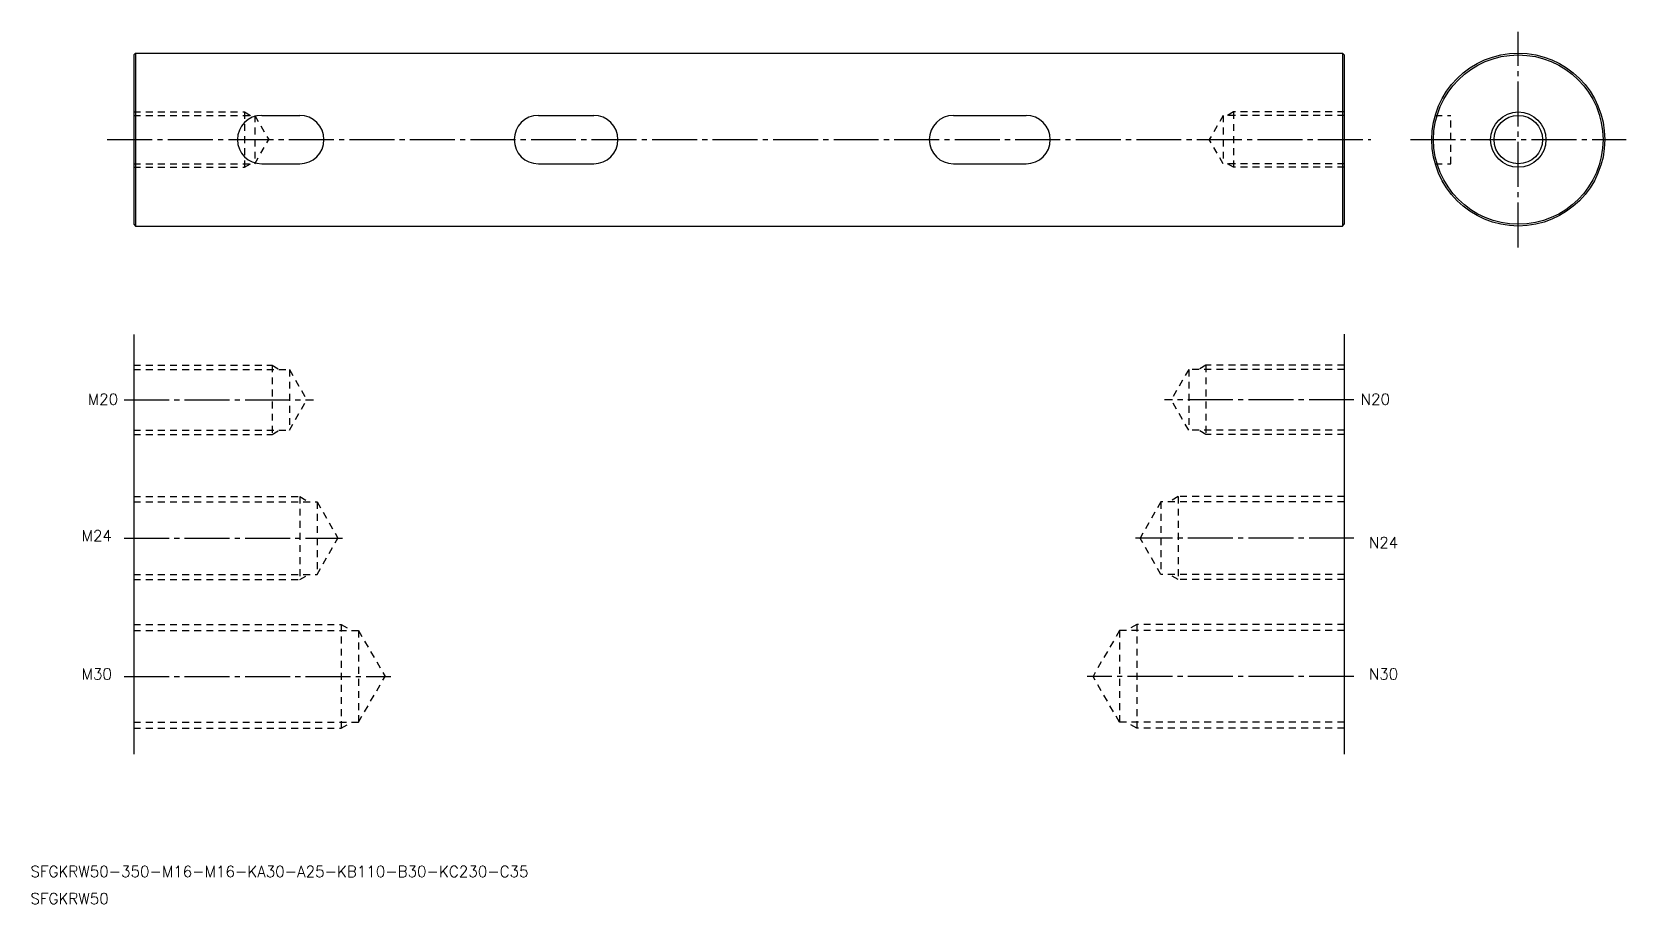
# Model space of a CAD drawing. Extents: x -28 to 433, y -42 to 210.
import ezdxf

# ---------------------------------------------------------------- set-up
doc = ezdxf.new("R2010")
doc.units = 0
doc.linetypes.add('CENTER', pattern=[17.5, 13, -1.5, 1.5, -1.5])
doc.linetypes.add('DASHED', pattern=[3.5, 2, -1.5])
doc.layers.get('0').update_dxf_attribs({"linetype": 'CONTINUOUS'})
doc.layers.add('CENTER', color=1, linetype='CENTER')
doc.styles.get("Standard").update_dxf_attribs({"font": 'txt.shx', "bigfont": '@extfont2.shx'})

msp = doc.modelspace()

# ---------------------------------------------------------------- linework, layer by layer
at = {"color": 7, "linetype": 'CONTINUOUS'}
for p, q in [((1.12, 203.41), (1.62, 203.91)), ((1.12, 203.41), (1.12, 154.41)), ((1.62, 203.91), (350.62, 203.91)), ((1.62, 203.91), (1.62, 153.91)), ((350.62, 203.91), (350.62, 153.91)), ((351.12, 203.41), (350.62, 203.91)), ((351.12, 203.41), (351.12, 154.41)), ((38.12, 185.91), (49.12, 185.91)), ((118.12, 185.91), (134.12, 185.91)), ((238.12, 185.91), (259.12, 185.91)), ((38.12, 171.91), (49.12, 171.91)), ((118.12, 171.91), (134.12, 171.91)), ((238.12, 171.91), (259.12, 171.91)), ((1.12, 154.41), (1.62, 153.91)), ((1.62, 153.91), (350.62, 153.91)), ((350.62, 153.91), (351.12, 154.41)), ((1.12, 122.52), (1.12, 1.08)), ((351.12, 122.61), (351.12, 1.08))]:
    msp.add_line(p, q, dxfattribs=at)
at = {"color": 3, "linetype": 'DASHED'}
for p, q in [((1.12, 186.91), (33.12, 186.91)), ((1.12, 185.91), (36.12, 185.91)), ((33.12, 186.91), (33.12, 170.91)), ((33.12, 186.91), (34.85, 185.91)), ((36.12, 185.91), (40.16, 178.91)), ((36.12, 185.91), (36.12, 171.91)), ((316.12, 185.91), (312.08, 178.91)), ((351.12, 185.91), (316.12, 185.91)), ((316.12, 185.91), (316.12, 171.91)), ((319.12, 186.91), (317.39, 185.91)), ((351.12, 186.91), (319.12, 186.91)), ((319.12, 186.91), (319.12, 170.91)), ((377.42, 185.91), (381.92, 185.91)), ((381.92, 171.91), (381.92, 185.91)), ((36.12, 171.91), (40.16, 178.91)), ((316.12, 171.91), (312.08, 178.91)), ((1.12, 171.91), (36.12, 171.91)), ((1.12, 170.91), (33.12, 170.91)), ((33.12, 170.91), (34.85, 171.91)), ((351.12, 171.91), (316.12, 171.91)), ((319.12, 170.91), (317.39, 171.91)), ((351.12, 170.91), (319.12, 170.91)), ((377.42, 171.91), (381.92, 171.91)), ((1.12, 113.61), (41.12, 113.61)), ((1.12, 112.36), (46.12, 112.36)), ((41.12, 113.61), (41.12, 93.61)), ((41.12, 113.61), (43.29, 112.36)), ((46.12, 112.36), (51.17, 103.61)), ((46.12, 112.36), (46.12, 94.86)), ((306.12, 112.36), (301.07, 103.61)), ((351.12, 112.36), (306.12, 112.36)), ((306.12, 112.36), (306.12, 94.86)), ((311.12, 113.61), (308.96, 112.36)), ((351.12, 113.61), (311.12, 113.61)), ((311.12, 113.61), (311.12, 93.61)), ((46.12, 94.86), (51.17, 103.61)), ((306.12, 94.86), (301.07, 103.61)), ((1.12, 94.86), (46.12, 94.86)), ((1.12, 93.61), (41.12, 93.61)), ((41.12, 93.61), (43.29, 94.86)), ((351.12, 94.86), (306.12, 94.86)), ((311.12, 93.61), (308.96, 94.86)), ((351.12, 93.61), (311.12, 93.61)), ((1.12, 75.61), (49.12, 75.61)), ((1.12, 74.11), (54.12, 74.11)), ((49.12, 75.61), (49.12, 51.61)), ((49.12, 75.61), (51.72, 74.11)), ((54.12, 74.11), (54.12, 53.11)), ((54.12, 74.11), (60.18, 63.61)), ((298.12, 74.11), (292.06, 63.61)), ((298.12, 74.11), (298.12, 53.11)), ((351.12, 74.11), (298.12, 74.11)), ((303.12, 75.61), (300.52, 74.11)), ((303.12, 75.61), (303.12, 51.61)), ((351.12, 75.61), (303.12, 75.61)), ((54.12, 53.11), (60.18, 63.61)), ((298.12, 53.11), (292.06, 63.61)), ((1.12, 53.11), (54.12, 53.11)), ((1.12, 51.61), (49.12, 51.61)), ((49.12, 51.61), (51.72, 53.11)), ((351.12, 53.11), (298.12, 53.11)), ((303.12, 51.61), (300.52, 53.11)), ((351.12, 51.61), (303.12, 51.61)), ((1.12, 38.61), (61.12, 38.61)), ((61.12, 38.61), (61.12, 8.61)), ((61.12, 38.61), (64.15, 36.86)), ((291.12, 38.61), (288.09, 36.86)), ((351.12, 38.61), (291.12, 38.61)), ((291.12, 38.61), (291.12, 8.61)), ((1.12, 36.86), (66.12, 36.86)), ((66.12, 36.86), (73.77, 23.61)), ((66.12, 36.86), (66.12, 10.36)), ((286.12, 36.86), (278.47, 23.61)), ((351.12, 36.86), (286.12, 36.86)), ((286.12, 36.86), (286.12, 10.36)), ((66.12, 10.36), (73.77, 23.61)), ((286.12, 10.36), (278.47, 23.61)), ((1.12, 10.36), (66.12, 10.36)), ((61.12, 8.61), (64.15, 10.36)), ((351.12, 10.36), (286.12, 10.36)), ((291.12, 8.61), (288.09, 10.36)), ((1.12, 8.61), (61.12, 8.61)), ((351.12, 8.61), (291.12, 8.61))]:
    msp.add_line(p, q, dxfattribs=at)
msp.add_line((351.12, 178.91), (351.12, 178.91))
at = {"color": 7, "linetype": 'CONTINUOUS'}
for radius in [25, 24.5, 7]:
    msp.add_circle((401.42, 178.91), radius, dxfattribs=at)
at = {"color": 3, "linetype": 'CONTINUOUS'}
msp.add_circle((401.42, 178.91), 8, dxfattribs=at)
at = {"color": 7, "linetype": 'CONTINUOUS'}
for centre, start, end in [((38.12, 178.91), 90, 270), ((49.12, 178.91), 270, 90), ((118.12, 178.91), 90, 270), ((134.12, 178.91), 270, 90), ((238.12, 178.91), 90, 270), ((259.12, 178.91), 270, 90)]:
    msp.add_arc(centre, 7, start, end, dxfattribs=at)
at = {"layer": 'CENTER', "color": 1, "linetype": 'CENTER'}
for p, q in [((401.42, 147.74), (401.42, 210.09)), ((-6.51, 178.91), (358.75, 178.91)), ((370.24, 178.91), (432.59, 178.91)), ((-1.67, 103.61), (53.12, 103.61)), ((353.91, 103.61), (299.12, 103.61)), ((-1.67, 63.61), (61.53, 63.61)), ((353.91, 63.61), (290.71, 63.61)), ((-1.67, 23.61), (75.46, 23.61)), ((353.91, 23.61), (276.78, 23.61))]:
    msp.add_line(p, q, dxfattribs=at)

# ---------------------------------------------------------------- texts
for s, p in [('M20', (-12.16, 102.19)), ('N20', (355.84, 102.19)), ('M24', (-13.96, 62.69)), ('N24', (358.2, 60.71)), ('M30', (-13.96, 22.69)), ('N30', (358.2, 22.69)), ('SFGKRW50-350-M16-M16-KA30-A25-KB110-B30-KC230-C35', (-28.73, -34.46)), ('SFGKRW50', (-28.73, -42.3))]:
    msp.add_text(s, height=3.2).set_placement(p)

doc.saveas('drawing.dxf')
